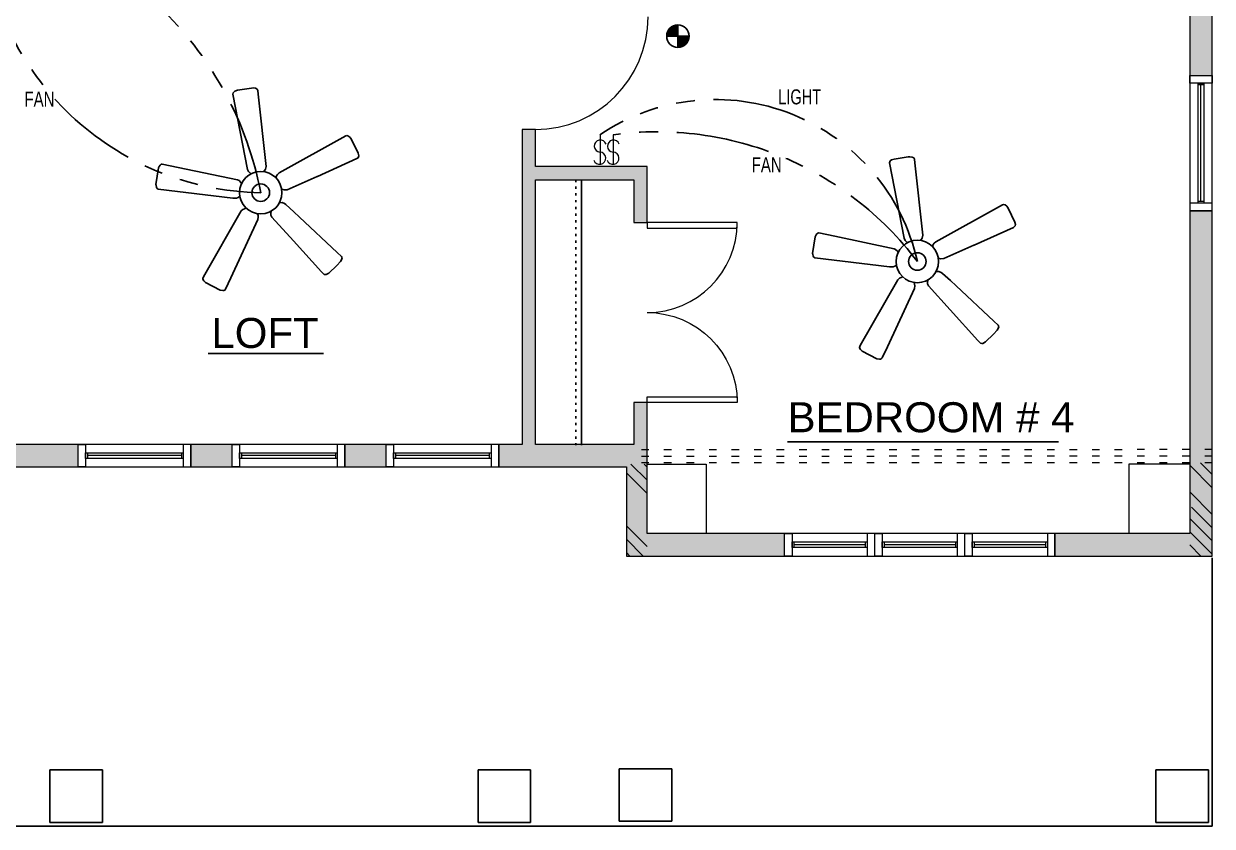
# Model space of a CAD drawing. Header units: inches. Extents: x -28708 to -16583, y 64755 to 66587.
# Drawn here: x -18405.7 to -18089.3, y 65708.2 to 65922 of the extents above; entities that cross this region are included whole.
import ezdxf

# ---------------------------------------------------------------- set-up
doc = ezdxf.new("R2010")
doc.units = ezdxf.units.IN
doc.header["$LTSCALE"] = 20
doc.header["$MEASUREMENT"] = 0
for name, pattern in [('Dashed Small', [4, 1, -2, 1]), ('PHANTOM', [2.5, 1.25, -0.25, 0.25, -0.25, 0.25, -0.25]), ('Solid', [0])]:
    doc.linetypes.add(name, pattern=pattern)
for name, color, linetype in [('COLUMNS', 4, 'Continuous'), ('DIM', 2, 'Continuous'), ('DOOR', 3, 'Continuous'), ('ELECTRICAL FIXTURES', 1, 'Continuous'), ('HATCH', 9, 'Continuous'), ('SHELF', 1, 'Continuous'), ('TEXT', 3, 'Continuous'), ('WALL', 5, 'Continuous'), ('WINDOW', 2, 'Continuous')]:
    doc.layers.add(name, color=color, linetype=linetype)
for name, color, linetype, lineweight in [('Electrical', 1, 'Continuous', 25), ('FIXTURES_ INTERIOR', 1, 'Continuous', 5), ('SPSHAPE_OUTLINE', 7, 'Continuous', 0), ('SPWALL_OUTLINE', 7, 'Continuous', 0)]:
    doc.layers.add(name, color=color, linetype=linetype, lineweight=lineweight)
doc.styles.add('Arial', font='arial.ttf')
doc.styles.add('Prov Draftsman NDP', font='')
doc.styles.get('Prov Draftsman NDP').set_extended_font_data('Prov Draftsman NDP')

# ---------------------------------------------------------------- blocks, each defined once
blk = doc.blocks.new('A$C30E2037D')
at = {"layer": 'ELECTRICAL FIXTURES', "color": 1, "linetype": 'Solid'}
for p, q in [((21.7, 53.32), (25.47, 53.92)), ((25.47, 53.92), (25.88, 53.95)), ((25.88, 53.95), (26.51, 53.87)), ((26.51, 53.87), (26.94, 53.65)), ((20.5, 52.31), (20.55, 52.63)), ((24.4, 32.23), (20.5, 52.31)), ((20.55, 52.63), (20.71, 52.85)), ((20.71, 52.85), (21.04, 53.1)), ((21.04, 53.1), (21.7, 53.32)), ((26.94, 53.65), (27.05, 53.48)), ((27.05, 53.48), (27.14, 53.29)), ((27.14, 53.29), (27.24, 52.31)), ((27.24, 52.31), (29.35, 33.02)), ((32.85, 31.32), (50.56, 41.17)), ((50.56, 41.17), (50.88, 41.25)), ((50.88, 41.25), (51.32, 41.12)), ((51.32, 41.12), (51.7, 40.76)), ((51.7, 40.76), (52.06, 40.21)), ((52.06, 40.21), (53.89, 36.55)), ((53.51, 35.13), (43.01, 30.37)), ((53.81, 35.35), (53.51, 35.13)), ((53.92, 35.56), (53.81, 35.35)), ((53.89, 36.55), (54, 35.89)), ((54, 35.89), (53.92, 35.56)), ((0, 28.2), (0.71, 32.64)), ((0.71, 32.64), (0.87, 32.99)), ((0.87, 32.99), (1.09, 33.35)), ((1.09, 33.35), (1.42, 33.62)), ((1.42, 33.62), (1.69, 33.65)), ((1.69, 33.65), (5.9, 32.8)), ((5.9, 32.8), (21.75, 29.46)), ((24.68, 31.68), (24.4, 32.23)), ((25.09, 31.21), (24.68, 31.68)), ((29.19, 32.28), (28.76, 31.65)), ((29.35, 33.02), (29.19, 32.28)), ((22.13, 29.27), (21.75, 29.46)), ((22.13, 29.27), (22.63, 28.78)), ((22.63, 28.78), (22.8, 28.5)), ((25.35, 31.1), (25.09, 31.21)), ((31.92, 30.05), (32.14, 30.53)), ((32.14, 30.53), (32.36, 30.89)), ((32.36, 30.89), (32.85, 31.32)), ((42.93, 30.37), (34.98, 26.81)), ((43.01, 30.37), (42.93, 30.37)), ((0.03, 28.01), (0, 28.2)), ((0.16, 27.44), (0.03, 28.01)), ((0.36, 27.19), (0.16, 27.44)), ((0.63, 27.03), (0.36, 27.19)), ((20.5, 24.59), (0.63, 27.03)), ((34.16, 26.78), (33.5, 26.97)), ((34.98, 26.81), (34.16, 26.78)), ((21.45, 24.62), (20.5, 24.59)), ((21.92, 24.79), (21.45, 24.62)), ((22.33, 25.08), (21.92, 24.79)), ((32.89, 23.35), (33.61, 23.39)), ((33.61, 23.39), (34.24, 23.14)), ((34.24, 23.14), (34.62, 22.87)), ((34.62, 22.87), (36.7, 20.95)), ((12.68, 3.67), (22.74, 21.2)), ((22.74, 21.2), (23.17, 21.58)), ((23.17, 21.58), (24, 21.95)), ((27.05, 20.45), (27.19, 19.97)), ((27.22, 19.53), (27.14, 18.88)), ((27.19, 19.97), (27.22, 19.53)), ((30.61, 20.49), (30.68, 21.11)), ((30.63, 20.08), (30.61, 20.49)), ((30.88, 19.53), (30.63, 20.08)), ((36.62, 13.19), (30.88, 19.53)), ((36.7, 20.95), (38.2, 19.53)), ((38.2, 19.53), (48.29, 10.12)), ((27.14, 18.88), (19.95, 3.34)), ((44.05, 4.98), (36.62, 13.19)), ((48.29, 10.12), (49.41, 9.08)), ((48.18, 6.67), (46.07, 4.6)), ((49.19, 7.74), (48.18, 6.67)), ((49.43, 8.15), (49.19, 7.74)), ((49.41, 9.08), (49.54, 8.86)), ((49.57, 8.67), (49.43, 8.15)), ((49.54, 8.86), (49.57, 8.67)), ((12.49, 3.17), (12.68, 3.67)), ((12.52, 3.01), (12.49, 3.17)), ((19.92, 3.34), (18.53, 0.36)), ((19.95, 3.34), (19.92, 3.34)), ((44.76, 4.27), (44.05, 4.98)), ((45.09, 4.21), (44.76, 4.27)), ((45.36, 4.24), (45.09, 4.21)), ((46.07, 4.6), (45.36, 4.24)), ((12.73, 2.57), (12.52, 3.01)), ((13.23, 2.11), (12.73, 2.57)), ((17.13, 0.11), (13.23, 2.11)), ((17.79, 0), (17.13, 0.11)), ((18.09, 0.03), (17.79, 0)), ((18.31, 0.11), (18.09, 0.03)), ((18.53, 0.36), (18.31, 0.11))]:
    blk.add_line(p, q, dxfattribs=at)
for radius in [5.66, 2.34]:
    blk.add_circle((27.91, 26.05), radius, dxfattribs=at)
blk = doc.blocks.new('A$C097535F1')
at = {"layer": 'FIXTURES_ INTERIOR', "linetype": 'Solid'}
blk.add_line((1.63, 8), (1.63, 0), dxfattribs=at)
for centre, radius, start, end in [((1.72, 4.98), 1.61, 18.6673, 266.5257), ((1.55, 1.75), 1.63, 197.9114, 87.2774)]:
    blk.add_arc(centre, radius, start, end, dxfattribs=at)
blk = doc.blocks.new('A$C333D1DB0')
at = {"layer": 'ELECTRICAL FIXTURES', "linetype": 'Solid'}
for p, q in [((0.13, 3.75), (3, 3.75)), ((3, 3.38), (0.13, 3.38)), ((3, 4.13), (0.25, 4.13)), ((3, 4.5), (0.44, 4.5)), ((0.75, 4.88), (3, 4.88)), ((3, 5.25), (1.13, 5.25)), ((1.63, 5.63), (3, 5.63)), ((3, 0), (3, 6)), ((6, 3), (0, 3)), ((5.88, 2.63), (3, 2.63)), ((3, 2.25), (5.88, 2.25)), ((5.75, 1.88), (3, 1.88)), ((5.56, 1.5), (3, 1.5)), ((5.25, 1.13), (3, 1.13)), ((3, 0.75), (4.88, 0.75)), ((4.38, 0.38), (3, 0.38))]:
    blk.add_line(p, q, dxfattribs=at)
blk.add_circle((3, 3), 3, dxfattribs=at)
blk = doc.blocks.new('A$C3BC31441')
at = {"layer": 'WALL', "linetype": 'Continuous', "lineweight": 0}
for points in [[(594, 277), (589.54, 275.17), (588, 271.5), (588, 248), (594, 248)], [(410.25, 223.75), (412.87, 222.58), (413.75, 223.75), (413.75, 233.63), (410.25, 233.63)], [(410.25, 149.75), (411.42, 148.04), (413.75, 149.75), (413.75, 220.25), (412.87, 222.58), (410.25, 223.75)], [(413.75, 223.75), (412.87, 222.58), (413.75, 220.25), (440, 220.25), (443.5, 223.75)], [(440, 208.88), (443.5, 208.88), (443.5, 223.75), (440, 220.25)], [(594, 212), (588, 212), (588, 126), (594, 120)], [(440, 149.75), (443.5, 143.75), (443.5, 160.88), (440, 160.88)], [(291.99, 143.75), (291.99, 149.75), (257.99, 149.75), (252.49, 143.75)], [(332.99, 143.75), (332.99, 149.75), (321.99, 149.75), (321.99, 143.75)], [(373.99, 143.75), (373.99, 149.75), (362.99, 149.75), (362.99, 143.75)], [(410.25, 143.75), (411.42, 148.04), (410.25, 149.75), (403.99, 149.75), (403.99, 143.75)], [(437.99, 143.75), (439.82, 145.29), (437.99, 149.75), (413.75, 149.75), (411.42, 148.04), (410.25, 143.75)], [(443.5, 143.75), (440, 149.75), (437.99, 149.75), (439.82, 145.29), (443.49, 143.75)], [(437.99, 120), (443.49, 126), (443.49, 143.75), (439.82, 145.29), (437.99, 143.75)], [(443.49, 126), (437.99, 120), (480.11, 120), (480.11, 126)], [(552.11, 126), (552.11, 120), (594, 120), (588, 126)]]:
    blk.add_hatch(color=9, dxfattribs=at).paths.add_polyline_path(points, flags=0)
at = {"layer": 'COLUMNS', "color": 9, "linetype": 'ByBlock', "lineweight": -2}
for p, q in [((450.11, 63.34), (436.11, 63.34)), ((436.11, 63.34), (436.11, 49.34)), ((450.11, 49.34), (450.11, 63.34)), ((298.49, 63.02), (284.49, 63.02)), ((284.49, 63.02), (284.49, 49.02)), ((298.49, 49.02), (298.49, 63.02)), ((412.48, 63.02), (398.48, 63.02)), ((398.48, 63.02), (398.48, 49.02)), ((412.48, 49.02), (412.48, 63.02)), ((592.99, 63.02), (578.99, 63.02)), ((578.99, 63.02), (578.99, 49.02)), ((592.99, 49.02), (592.99, 63.02)), ((284.49, 49.02), (298.49, 49.02)), ((398.48, 49.02), (412.48, 49.02)), ((436.11, 49.34), (450.11, 49.34)), ((578.99, 49.02), (592.99, 49.02))]:
    blk.add_line(p, q, dxfattribs=at)
at = {"layer": 'DOOR', "color": 9, "linetype": 'Continuous', "lineweight": 0}
for p, q in [((443.5, 208.88), (443.5, 207.38)), ((467.5, 208.88), (443.5, 208.88)), ((443.5, 207.38), (467.5, 207.38)), ((467.5, 207.38), (467.5, 208.88)), ((443.5, 160.88), (443.5, 162.38)), ((443.5, 162.38), (467.5, 162.38)), ((467.5, 162.38), (467.5, 160.88)), ((467.5, 160.88), (443.5, 160.88))]:
    blk.add_line(p, q, dxfattribs=at)
for centre, radius in [((413.75, 263.63), 30), ((443.5, 208.88), 24)]:
    blk.add_arc(centre, radius, 270, 0, dxfattribs=at)
at = {"layer": 'DOOR', "color": 9, "linetype": 'Continuous', "lineweight": 0, "extrusion": (0, 0, -1)}
blk.add_arc((-443.5, 160.88), 24, 90, 180, dxfattribs=at)
at = {"layer": 'HATCH', "color": 9, "linetype": 'ByBlock', "lineweight": -2}
for p, q in [((443.49, 140.19), (439.18, 144.5)), ((443.49, 143.72), (442.71, 144.5)), ((594, 138.17), (588, 144.17)), ((594, 141.71), (590.86, 144.84)), ((443.49, 136.65), (437.99, 142.15)), ((594, 131.1), (588, 137.1)), ((594, 127.56), (588.52, 133.04)), ((594, 124.03), (588, 130.03)), ((443.5, 122.5), (437.99, 128.01)), ((442.46, 120), (437.99, 124.47)), ((594, 120.49), (588, 126.49)), ((438.93, 120), (437.99, 120.94)), ((590.95, 120), (588, 122.96))]:
    blk.add_line(p, q, dxfattribs=at)
at = {"layer": 'SHELF', "color": 9, "linetype": 'Dashed Small', "ltscale": 0.03}
blk.add_line((424.5, 220.25), (424.5, 149.5), dxfattribs=at)
at = {"layer": 'SHELF', "color": 9, "linetype": 'Solid'}
blk.add_line((426, 220.25), (426, 149.5), dxfattribs=at)
at = {"layer": 'SPSHAPE_OUTLINE', "color": 9, "linetype": 'Dashed Small'}
for p, q in [((443.49, 144.5), (459.21, 144.5)), ((459.21, 144.5), (459.21, 126)), ((587.97, 144.5), (571.77, 144.5)), ((571.77, 144.5), (571.77, 126))]:
    blk.add_line(p, q, dxfattribs=at)
at = {"layer": 'SPWALL_OUTLINE', "color": 9, "linetype": 'Dashed Small', "ltscale": 0.1}
for p, q in [((594, 148.35), (440.5, 148.29)), ((594, 146.6), (440.5, 146.54)), ((594, 144.85), (440.5, 144.79))]:
    blk.add_line(p, q, dxfattribs=at)
at = {"layer": 'WALL', "color": 9, "linetype": 'Continuous', "lineweight": 0}
for p, q in [((594, 248), (594, 277)), ((588, 271.5), (588, 248)), ((588, 248), (594, 248)), ((588, 248), (588, 212)), ((594, 212), (594, 248)), ((413.75, 233.63), (410.25, 233.63)), ((410.25, 233.63), (410.25, 223.75)), ((413.75, 223.75), (413.75, 233.63)), ((410.25, 223.75), (410.25, 149.75)), ((443.5, 223.75), (413.75, 223.75)), ((443.5, 208.88), (443.5, 223.75)), ((413.75, 149.75), (413.75, 220.25)), ((413.75, 220.25), (440, 220.25)), ((440, 220.25), (440, 208.88)), ((594, 212), (588, 212)), ((588, 212), (588, 126)), ((594, 120), (594, 212)), ((440, 208.88), (443.5, 208.88)), ((443.5, 160.88), (440, 160.88)), ((440, 160.88), (440, 149.75)), ((443.5, 143.75), (443.5, 160.88)), ((291.99, 149.75), (257.99, 149.75)), ((291.99, 143.75), (291.99, 149.75)), ((321.99, 149.75), (291.99, 149.75)), ((332.99, 149.75), (321.99, 149.75)), ((321.99, 149.75), (321.99, 143.75)), ((332.99, 143.75), (332.99, 149.75)), ((362.99, 149.75), (332.99, 149.75)), ((373.99, 149.75), (362.99, 149.75)), ((362.99, 149.75), (362.99, 143.75)), ((373.99, 143.75), (373.99, 149.75)), ((403.99, 149.75), (373.99, 149.75)), ((410.25, 149.75), (403.99, 149.75)), ((403.99, 149.75), (403.99, 143.75)), ((437.99, 149.75), (413.75, 149.75)), ((440, 149.75), (437.99, 149.75)), ((252.49, 143.75), (291.99, 143.75)), ((291.99, 143.75), (321.99, 143.75)), ((321.99, 143.75), (332.99, 143.75)), ((332.99, 143.75), (362.99, 143.75)), ((362.99, 143.75), (373.99, 143.75)), ((373.99, 143.75), (403.99, 143.75)), ((403.99, 143.75), (410.25, 143.75)), ((410.25, 143.75), (437.99, 143.75)), ((437.99, 143.75), (437.99, 120)), ((443.49, 126), (443.49, 143.75)), ((443.49, 143.75), (443.5, 143.75)), ((480.11, 126), (443.49, 126)), ((480.11, 120), (480.11, 126)), ((552.11, 126), (480.11, 126)), ((552.11, 126), (552.11, 120)), ((588, 126), (552.11, 126)), ((437.99, 120), (480.11, 120)), ((480.11, 120), (552.11, 120)), ((552.11, 120), (594, 120))]:
    blk.add_line(p, q, dxfattribs=at)
at = {"layer": 'WALL', "color": 9, "linetype": 'ByBlock', "lineweight": -2}
for p, q in [((594, 119.51), (594, 48.01)), ((594, 48.01), (258.49, 48.01))]:
    blk.add_line(p, q, dxfattribs=at)
at = {"layer": 'WINDOW', "color": 9, "linetype": 'Continuous', "lineweight": 0}
for p, q in [((588, 246), (588, 248)), ((588, 248), (594, 248)), ((594, 248), (594, 246)), ((594, 246), (588, 246)), ((590.25, 214), (590.25, 246)), ((590.25, 246), (591.75, 246)), ((591.75, 245.5), (590.25, 245.5)), ((591, 214.5), (591, 245.5)), ((591.75, 246), (591.75, 214)), ((588, 214), (588, 212)), ((594, 214), (588, 214)), ((591.75, 214.5), (590.25, 214.5)), ((591.75, 214), (590.25, 214)), ((594, 212), (594, 214)), ((588, 212), (594, 212)), ((291.99, 143.75), (291.99, 149.75)), ((291.99, 149.75), (293.99, 149.75)), ((293.99, 149.75), (293.99, 143.75)), ((321.99, 149.75), (319.99, 149.75)), ((319.99, 149.75), (319.99, 143.75)), ((321.99, 143.75), (321.99, 149.75)), ((332.99, 143.75), (332.99, 149.75)), ((332.99, 149.75), (334.99, 149.75)), ((334.99, 149.75), (334.99, 143.75)), ((362.99, 149.75), (360.99, 149.75)), ((360.99, 149.75), (360.99, 143.75)), ((362.99, 143.75), (362.99, 149.75)), ((373.99, 143.75), (373.99, 149.75)), ((373.99, 149.75), (375.99, 149.75)), ((375.99, 149.75), (375.99, 143.75)), ((403.99, 149.75), (401.99, 149.75)), ((401.99, 149.75), (401.99, 143.75)), ((403.99, 143.75), (403.99, 149.75)), ((293.99, 146), (293.99, 147.5)), ((293.99, 147.5), (319.99, 147.5)), ((319.99, 146), (293.99, 146)), ((294.49, 147.5), (294.49, 146)), ((319.49, 146.75), (294.49, 146.75)), ((319.49, 147.5), (319.49, 146)), ((319.99, 147.5), (319.99, 146)), ((334.99, 146), (334.99, 147.5)), ((334.99, 147.5), (360.99, 147.5)), ((360.99, 146), (334.99, 146)), ((335.49, 147.5), (335.49, 146)), ((360.49, 146.75), (335.49, 146.75)), ((360.49, 147.5), (360.49, 146)), ((360.99, 147.5), (360.99, 146)), ((375.99, 146), (375.99, 147.5)), ((375.99, 147.5), (401.99, 147.5)), ((401.99, 146), (375.99, 146)), ((376.49, 147.5), (376.49, 146)), ((401.49, 146.75), (376.49, 146.75)), ((401.49, 147.5), (401.49, 146)), ((401.99, 147.5), (401.99, 146)), ((293.99, 143.75), (291.99, 143.75)), ((319.99, 143.75), (321.99, 143.75)), ((334.99, 143.75), (332.99, 143.75)), ((360.99, 143.75), (362.99, 143.75)), ((375.99, 143.75), (373.99, 143.75)), ((401.99, 143.75), (403.99, 143.75)), ((480.11, 120), (480.11, 126)), ((480.11, 126), (482.11, 126)), ((482.11, 126), (482.11, 120)), ((482.11, 122.25), (482.11, 123.75)), ((482.11, 123.75), (502.11, 123.75)), ((482.61, 123.75), (482.61, 122.25)), ((501.61, 123.75), (501.61, 122.25)), ((504.11, 126), (502.11, 126)), ((502.11, 126), (502.11, 120)), ((502.11, 123.75), (502.11, 122.25)), ((504.11, 120), (504.11, 126)), ((504.11, 120), (504.11, 126)), ((504.11, 126), (506.11, 126)), ((506.11, 126), (506.11, 120)), ((506.11, 122.25), (506.11, 123.75)), ((506.11, 123.75), (526.11, 123.75)), ((506.61, 123.75), (506.61, 122.25)), ((525.61, 123.75), (525.61, 122.25)), ((528.11, 126), (526.11, 126)), ((526.11, 126), (526.11, 120)), ((526.11, 123.75), (526.11, 122.25)), ((528.11, 120), (528.11, 126)), ((528.11, 120), (528.11, 126)), ((528.11, 126), (530.11, 126)), ((530.11, 126), (530.11, 120)), ((530.11, 122.25), (530.11, 123.75)), ((530.11, 123.75), (550.11, 123.75)), ((530.61, 123.75), (530.61, 122.25)), ((549.61, 123.75), (549.61, 122.25)), ((552.11, 126), (550.11, 126)), ((550.11, 126), (550.11, 120)), ((550.11, 123.75), (550.11, 122.25)), ((552.11, 120), (552.11, 126)), ((502.11, 122.25), (482.11, 122.25)), ((501.61, 123), (482.61, 123)), ((526.11, 122.25), (506.11, 122.25)), ((525.61, 123), (506.61, 123)), ((550.11, 122.25), (530.11, 122.25)), ((549.61, 123), (530.61, 123)), ((482.11, 120), (480.11, 120)), ((502.11, 120), (504.11, 120)), ((506.11, 120), (504.11, 120)), ((526.11, 120), (528.11, 120)), ((530.11, 120), (528.11, 120)), ((550.11, 120), (552.11, 120))]:
    blk.add_line(p, q, dxfattribs=at)

msp = doc.modelspace()

# ---------------------------------------------------------------- linework, layer by layer
at = {"layer": 'Electrical', "linetype": 'PHANTOM'}
for centre, radius, start, end in [((-18433.5142, 65859.5903), 92.5394, 10.864921, 79.570824), ((-18341.2482, 65952.7461), 75.7254, 184.275262, 268.95176), ((-18221.5498, 65846.7711), 55.0816, 12.51278, 123.925527), ((-18237.1486, 65806.3462), 86.9133, 37.043777, 97.69871)]:
    msp.add_arc(centre, radius, start, end, dxfattribs=at)
at = {"layer": 'TEXT', "color": 9, "linetype": 'Solid'}
msp.add_line((-18356.654, 65834.2092), (-18325.9203, 65834.2092), dxfattribs=at)
at = {"layer": 'TEXT', "color": 9, "linetype": 'ByBlock', "lineweight": -2}
msp.add_line((-18202.3341, 65810.6517), (-18130.1755, 65810.6517), dxfattribs=at)

# ---------------------------------------------------------------- block references
at = {"layer": 'DIM', "color": 6, "linetype": 'ByBlock', "lineweight": -2}
msp.add_blockref('A$C3BC31441', (-18683.2518, 65660.2242), dxfattribs=at)
at = {"layer": 'ELECTRICAL FIXTURES', "linetype": 'ByBlock', "lineweight": -2}
for name, p in [('A$C333D1DB0', (-18234.5335, 65915.7242)), ('A$C30E2037D', (-18370.541, 65850.9827)), ('A$C097535F1', (-18253.9169, 65884.4758)), ('A$C097535F1', (-18250.417, 65884.476)), ('A$C30E2037D', (-18195.684, 65832.6542))]:
    msp.add_blockref(name, p, dxfattribs=at)

# ---------------------------------------------------------------- texts
at = {"layer": 'ELECTRICAL FIXTURES', "linetype": 'Dashed Small', "style": 'Prov Draftsman NDP'}
for s, width, p in [('FAN', 0.746383, (-18405.5477, 65899.9771)), ('LIGHT', 0.724161, (-18204.8181, 65900.5593)), ('FAN', 0.746383, (-18211.8865, 65882.4759))]:
    msp.add_text(s, height=4, rotation=360, dxfattribs=dict(at, width=width)).set_placement(p)
at = {"layer": 'TEXT', "color": 9, "linetype": 'Solid', "style": 'Arial'}
for s, p in [('LOFT', (-18355.7659, 65835.6587)), ('BEDROOM # 4', (-18202.3341, 65813.2035))]:
    msp.add_text(s, height=8, dxfattribs=at).set_placement(p)

doc.saveas('drawing.dxf')
